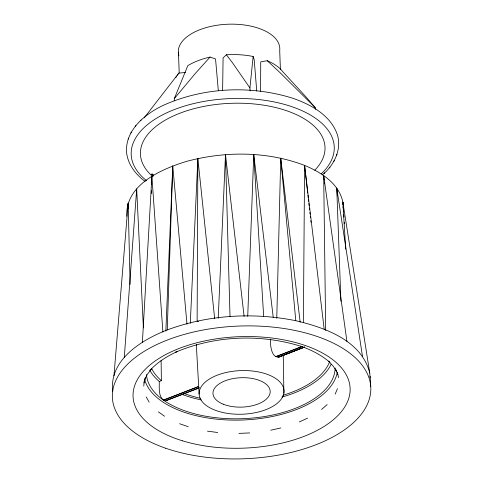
<?xml version="1.0" encoding="UTF-8"?>
<svg xmlns="http://www.w3.org/2000/svg" width="483" height="483" viewBox="0 0 483 483"><rect width="100%" height="100%" fill="white"/><g stroke="black" fill="none" stroke-linecap="round" stroke-linejoin="round"><path stroke-width="0.72" d="M126.794 216.306C125.163 184.584 161.473 169.056 186.734 161.334C225.156 151.088 267.177 151.131 304.586 165.397L303.39 322.765M214.675 318.762L197.861 158.587L197.124 321.129L198.537 321.509M128.146 208.294L128.17 203.132L113.958 375.768M260.566 91.535L260.735 61.848L267.232 60.719A56.336 28.932 -2.1 0 1 282.827 71.75L305.22 96.057L315.194 107.588L315.453 109.406M222.621 90.52L223.092 57.9L226.376 54.772A56.336 28.932 -2.1 0 1 253.158 56.481L254.215 59.886L256.733 91.039M136.562 195.066L136.689 189.028L143.391 327.897M300.16 322.258L280.732 158.225L276.777 318.321M151.318 193.556L151.421 190.568M151.62 184.584L151.897 176.355L162.892 332.014M112.793 389.998L112.666 391.502C109.037 359.738 141.754 339.881 167.239 329.925L172.763 165.971L186.975 324.202M273.251 317.518L253.75 154.572L247.731 316.341M174.242 100.838L174.327 98.598L187.79 65.682A56.336 28.932 -2.1 0 1 210.075 57.066L215.545 58.962L218.322 90.726M172.763 165.971L165.85 331.096M244.102 316.401L225.489 154.699L218.219 318.333M197.861 158.587L190.296 323.302M343.196 207.605L343.262 206.362M142.4 342.284L151.897 176.355M370.05 377.646L369.755 373.045L342.858 202.196C339.072 183.431 321.02 172.196 304.586 165.397L307.266 189.336M124.288 357.378L136.689 189.028M250.097 90.907L249.916 87.954L253.158 56.481M143.771 386.08L144.314 380.556M322.348 174.888C334.091 165.367 342.187 149.211 337.158 134.123C330.444 115.377 311.42 104.835 293.682 98.562L293.103 98.345C251.154 85.135 204.013 87.145 163.761 105.131L163.151 105.409C144.991 113.994 125.115 130.175 126.546 152.308C127.802 164.305 135.59 174.478 145.117 181.391M143.946 382.934L145.679 377.41L144.634 379.535L147.563 374.047L151.626 368.728M335.16 394.134L337.46 388.682M128.152 139.056L128.569 138.126M130.875 133.03L131.279 132.131M333.868 161.358L334.278 160.459M336.579 155.363L336.995 154.433M144.194 117.864L178.813 73.162L185.49 72.438M174.327 98.598L195.488 73.271L210.075 57.066M135.264 126.298L135.91 125.604M140.468 120.69L141.078 120.038M324.069 173.451L324.679 172.799M329.237 167.885L329.883 167.19M150.098 370.28C157.555 362.123 167.088 356.243 177.044 351.606L175.643 352.192C215.309 335.389 261.273 333.584 302.261 346.709M321.587 409.451L327.172 404.585M270.679 339.253C269.882 343.733 271.283 358.627 278.908 356.798M198.652 386.599L163.526 400.184L165.772 400.781L166.925 400.111M299.309 421.925L307.568 418.169M278.335 357.287L304.821 346.957M304.242 347.156L277.942 357.372L304.513 347.132M149.76 370.129A93.793 48.167 -2.1 0 0 156.244 378.726L159.251 381.504L161.376 380.682L161.117 360.403M159.251 381.504C159.481 387.541 158.086 395.571 163.381 400.081L198.507 386.497M275.859 356.587L301.857 346.54M276.004 356.689L302.002 346.643M166.146 400.667L198.996 387.958M166.587 400.347L199.376 387.777M167.239 329.925C208.076 314.807 253.195 312.151 295.783 320.7C324.974 327.571 361.701 340.563 369.755 373.045M270.74 430.202L280.78 427.974M238.97 433.396L249.705 432.931M207.455 431.15L217.718 432.502M179.598 423.718L188.273 426.731M300.873 346.239C311.378 350 321.575 355.041 329.98 362.485M158.418 411.896L164.576 416.249M267.232 60.719L279.76 72.372L315.194 107.588M328.362 361.073L333.059 366.011L336.651 371.21L335.462 369.187L337.865 374.53M152.984 175.637L151.523 174.031L153.31 176.138M226.376 54.772L232.528 62.838L249.916 87.954M153.25 175.136L152.489 173.928L153.534 175.8M146.216 396.966L149.187 402.194M337.478 372.87L338.553 377.64M340.907 301.356L336.748 188.159L362.479 356.339M325.693 330.481L323.688 175.607L346.933 341.396M304.586 165.397L324.19 329.237M307.436 190.833L307.689 193.079M307.937 195.325L308.19 197.565M308.359 199.062L308.607 201.308M308.86 203.554L309.114 205.794M309.361 208.04L309.531 209.537M309.869 212.532L310.032 214.023M310.285 216.269L310.454 217.767M310.786 220.755L310.955 222.252M323.688 175.607L324.141 180.074M324.371 182.308L324.522 183.8M345.713 249.168L342.858 202.196L343.057 204.279M280.732 158.225L295.783 320.7M336.748 188.159L337.4 195.669M342.858 202.196L343.015 204.43M343.165 206.664L343.528 211.874M343.733 214.85L343.89 217.084M344.252 222.301L344.355 223.786M253.75 154.572L263.664 316.353M370.141 376.191L370.721 386.315M196.303 344.5L199.135 394.182M280.412 69.769L279.711 50.552A50.8 26.088 -2.1 0 0 232.22 24.15A50.8 26.088 -2.1 0 0 178.366 50.015L179.205 72.933M225.489 154.699L230.011 316.498M130.114 284.433L128.17 203.132M283.267 355.524L283.883 393.18A42.486 21.82 -2.1 0 1 217.211 410.942A42.486 21.82 -2.1 0 1 223.653 373.105A42.486 21.82 -2.1 0 1 283.883 393.18M335.13 368.028A94.408 48.481 -2.1 0 1 268.874 415.785A94.408 48.481 -2.1 0 1 163.526 400.184M163.381 400.081A94.408 48.481 -2.1 0 1 146.464 374.488M331.157 364.254A93.793 48.167 -2.1 0 1 281.939 397.056M201.278 399.918A93.793 48.167 -2.1 0 1 182.236 394.46M329.654 361.664A91.202 46.839 -2.1 0 1 282.893 395.281M200.252 398.227A91.202 46.839 -2.1 0 1 184.21 393.518M161.376 380.682A91.202 46.839 -2.1 0 1 151.614 368.438M175.8 77.654A56.336 28.932 -2.1 0 1 176.434 76.489M177.14 75.366A56.336 28.932 -2.1 0 1 178.813 73.162M178.927 55.841A50.8 26.088 -2.1 0 1 178.275 52.212M146.657 180.733A101.593 52.17 -2.1 0 1 165.301 113.493A101.593 52.17 -2.1 0 1 296.417 108.337A101.593 52.17 -2.1 0 1 321.267 173.868M152.326 176.198A92.356 47.431 -2.1 0 1 231.019 103.308A92.356 47.431 -2.1 0 1 314.729 170.276M337.309 372.218A96.998 49.809 -2.1 0 1 242.514 420.017A96.998 49.809 -2.1 0 1 144.616 379.203M223.182 404.174A28.63 14.701 -2.1 0 0 269.762 394.213A28.63 14.701 -2.1 0 0 231.804 378.847A28.63 14.701 -2.1 0 0 223.182 404.174M165.747 448.254A129.299 66.4 -2.1 0 0 370.129 395.806A129.299 66.4 -2.1 0 0 188.871 333.173A129.299 66.4 -2.1 0 0 165.747 448.254M182.598 440.846A108.603 55.774 -2.1 0 0 349.994 392.323A108.603 55.774 -2.1 0 0 192.162 344.065A108.603 55.774 -2.1 0 0 182.598 440.846"/></g></svg>
